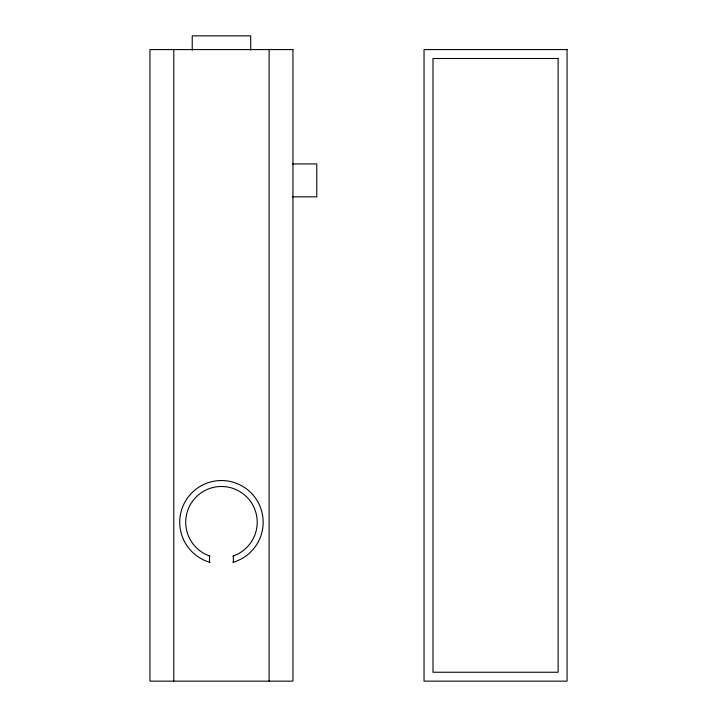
<?xml version="1.0" encoding="UTF-8"?>
<svg xmlns="http://www.w3.org/2000/svg" width="717" height="717" viewBox="0 0 717 717"><rect width="100%" height="100%" fill="white"/><g stroke="black" fill="none" stroke-linecap="round" stroke-linejoin="round"><path stroke-width="1.08" d="M292.644 163.915L316.789 163.915L316.789 196.852L292.644 196.852M269.117 49.59L269.117 681.15M250.717 50.127L250.717 35.85L192.228 35.85L192.228 50.127M233.366 555.953L233.366 562.218M209.534 555.953L209.534 562.218M173.783 49.59L173.783 681.15M209.938 556.087A35.751 35.751 0 0 1 192.622 501.093A35.751 35.751 0 0 1 250.278 501.093A35.751 35.751 0 0 1 232.962 556.087M209.973 562.343A41.711 41.711 0 0 1 187.415 498.127A41.711 41.711 0 0 1 255.485 498.127A41.711 41.711 0 0 1 232.926 562.343M292.957 49.59L149.943 49.59L149.943 681.15L292.957 681.15L292.957 49.59M567.057 49.59L424.043 49.59L424.043 681.15L567.057 681.15L567.057 49.59M558.113 58.498L432.987 58.498L432.987 672.241L558.113 672.241L558.113 58.498"/></g></svg>
